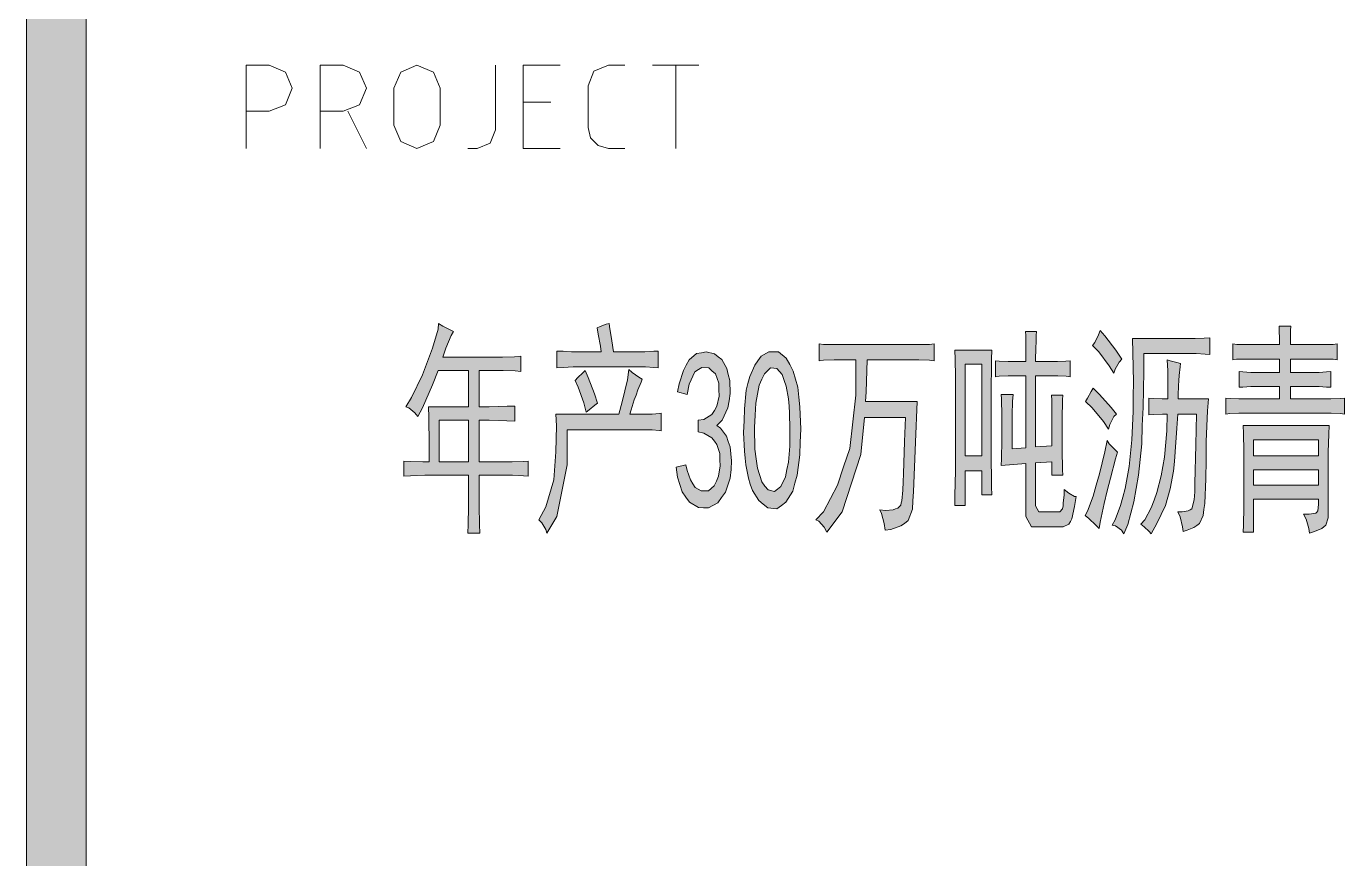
# Model space of a CAD drawing. Header units: millimetres. Extents: x 803 to 707111, y 130 to 2706464.
# Drawn here: x 699856 to 702057, y 2644663 to 2646052 of the extents above; entities that cross this region are included whole.
import ezdxf

# ---------------------------------------------------------------- set-up
doc = ezdxf.new("R2010")
doc.units = ezdxf.units.MM

msp = doc.modelspace()

# ---------------------------------------------------------------- hatches: boundary and pattern name
h = msp.add_hatch(color=0)
h.dxf.hatch_style = 2
h.paths.add_polyline_path([(699956.1, 2636390), (699856.1, 2636390), (699856.1, 2705263.6), (699956.1, 2705263.6)])
h = msp.add_hatch(color=0)
h.paths.add_polyline_path([(700489.4, 2645416.9), (700498.8, 2645432.4), (700517.3, 2645470.2), (700525.9, 2645492.5), (700534, 2645514.8), (700543.5, 2645546.6), (700544.3, 2645556), (700551.2, 2645551.8), (700563.6, 2645545.3), (700569.2, 2645542.7), (700565.4, 2645536.3), (700556.3, 2645514.8), (700551.6, 2645499.8), (700641.3, 2645499.8), (700651.2, 2645499.8), (700671, 2645500.7), (700681.3, 2645501.5), (700681.3, 2645476.2), (700672.3, 2645477), (700652.1, 2645477.5), (700641.3, 2645477.5), (700612.2, 2645477.5), (700612.2, 2645416.9), (700628.9, 2645416.9), (700658.5, 2645417.8), (700671.4, 2645418.2), (700671.4, 2645393.3), (700658.1, 2645393.8), (700628.5, 2645394.6), (700612.2, 2645394.6), (700612.2, 2645325.1), (700657.2, 2645325.1), (700667.1, 2645325.1), (700685.6, 2645325.5), (700693.7, 2645326.3), (700693.7, 2645301), (700686, 2645301.9), (700667.5, 2645302.7), (700657.2, 2645302.7), (700612.2, 2645302.7), (700612.2, 2645268.4), (700612.2, 2645251.6), (700612.6, 2645220.3), (700613, 2645206.1), (700593.3, 2645206.1), (700593.7, 2645220.3), (700594.1, 2645249.9), (700594.1, 2645265.8), (700594.1, 2645302.7), (700533.6, 2645302.7), (700521.1, 2645302.7), (700497.5, 2645301.9), (700486.4, 2645301), (700486.4, 2645326.3), (700497.1, 2645325.5), (700518.1, 2645325.1), (700528.4, 2645325.1), (700528.4, 2645353.8), (700528, 2645399.8), (700527.6, 2645416.9), (700594.1, 2645416.9), (700594.1, 2645477.5), (700543.5, 2645477.5), (700534, 2645453.9), (700517.3, 2645415.2), (700509.5, 2645400.6), (700504.8, 2645407.1), (700494.5, 2645415.2)])
h.paths.add_polyline_path([(700594.1, 2645325.1), (700594.1, 2645394.6), (700545.2, 2645394.6), (700545.2, 2645325.1)])
h = msp.add_hatch(color=0)
h.dxf.hatch_style = 2
h.paths.add_polyline_path([(700829, 2645556), (700829.8, 2645550.9), (700833.7, 2645527.3), (700836.3, 2645508.8), (700880.5, 2645508.8), (700888.6, 2645508.8), (700903.7, 2645509.7), (700911, 2645510.1), (700911, 2645482.2), (700903.7, 2645482.6), (700889.9, 2645483.5), (700883.5, 2645483.5), (700775.7, 2645483.5), (700768.9, 2645483.5), (700752.1, 2645482.6), (700741.8, 2645482.2), (700741.8, 2645510.1), (700752.5, 2645509.7), (700766.3, 2645508.8), (700769.3, 2645508.8), (700815.7, 2645508.8), (700814.4, 2645518.3), (700810.9, 2645538.4), (700808.8, 2645548.7), (700813.9, 2645550.9), (700824.2, 2645554.8)])
h = msp.add_hatch(color=0)
h.dxf.hatch_style = 2
h.paths.add_polyline_path([(701578.2, 2645241.8), (701581.6, 2645241.8), (701585.9, 2645246.5), (701586.8, 2645251.6), (701587.2, 2645256.4), (701588.5, 2645270.1), (701588.9, 2645279.1), (701596.6, 2645273.1), (701606.1, 2645267.1), (701608.7, 2645267.1), (701606.1, 2645250.8), (701601.4, 2645230.2), (701599.2, 2645225.5), (701596.6, 2645221.2), (701587.2, 2645216.9), (701579.9, 2645216.9), (701543.4, 2645216.9), (701534, 2645216.9), (701524.9, 2645233.6), (701524.9, 2645250.8), (701524.9, 2645322.1), (701483.7, 2645319), (701484.1, 2645330.2), (701484.6, 2645361.1), (701484.6, 2645381.3), (701484.6, 2645401.9), (701484.1, 2645430.2), (701483.7, 2645437.5), (701503.5, 2645437.5), (701502.6, 2645426), (701501.8, 2645403.6), (701501.8, 2645393.3), (701501.8, 2645347), (701524.9, 2645348.7), (701524.9, 2645468.9), (701504.3, 2645468.9), (701495.3, 2645468.9), (701480.3, 2645468), (701474.3, 2645467.2), (701474.3, 2645493.8), (701480.3, 2645493.4), (701495.3, 2645492.5), (701504.3, 2645492.5), (701524.9, 2645492.5), (701524.9, 2645511), (701524.5, 2645536.3), (701524.1, 2645542.7), (701542.5, 2645542.7), (701542.1, 2645536.3), (701541.7, 2645523.4), (701541.3, 2645517.8), (701541.3, 2645511.8), (701540.8, 2645498.9), (701540.8, 2645492.5), (701570, 2645492.5), (701577.3, 2645492.5), (701591.5, 2645493.4), (701598.8, 2645493.8), (701598.8, 2645467.2), (701591.9, 2645468), (701578.2, 2645468.9), (701570.9, 2645468.9), (701540.8, 2645468.9), (701540.8, 2645350), (701568.3, 2645351.7), (701568.3, 2645388.6), (701568.3, 2645404.1), (701567.9, 2645428.1), (701567.4, 2645436.3), (701586.3, 2645436.3), (701585.9, 2645428.5), (701585.5, 2645395.9), (701585.5, 2645371), (701585.5, 2645345.7), (701585.9, 2645311.7), (701586.3, 2645302.7), (701568.3, 2645302.7), (701568.3, 2645325.1), (701540.8, 2645323.3), (701540.8, 2645261.1), (701540.8, 2645251.6), (701546.4, 2645241.8), (701552.4, 2645241.8)])
h = msp.add_hatch(color=0)
h.dxf.hatch_style = 2
h.paths.add_polyline_path([(701648.6, 2645544.5), (701656.3, 2645535.4), (701674.8, 2645511.8), (701685.1, 2645496.8), (701680.4, 2645491.6), (701673.9, 2645480.1), (701671.8, 2645473.2), (701664, 2645485.6), (701646.4, 2645508.8), (701636.1, 2645519.1), (701639.6, 2645524.3), (701646, 2645537.2)])
h = msp.add_hatch(color=0)
h.dxf.hatch_style = 2
h.paths.add_polyline_path([(701967.2, 2645551.8), (701966.7, 2645544.5), (701966.3, 2645529), (701966.3, 2645520.8), (702015.2, 2645520.8), (702023, 2645520.8), (702037.6, 2645521.3), (702044.4, 2645522.1), (702044.4, 2645495.5), (702037.6, 2645496.4), (702023.4, 2645496.8), (702016.1, 2645496.8), (701966.3, 2645496.8), (701966.3, 2645474.5), (702008.8, 2645474.5), (702014.4, 2645474.5), (702026.8, 2645475.3), (702033.7, 2645476.2), (702033.7, 2645449.6), (702026.8, 2645450), (702014.4, 2645450.9), (702008.8, 2645450.9), (701966.3, 2645450.9), (701966.3, 2645430.2), (702025.6, 2645430.2), (702034.1, 2645430.2), (702049.6, 2645431.1), (702056.9, 2645431.5), (702056.9, 2645404.9), (702050, 2645405.8), (702034.6, 2645406.6), (702025.6, 2645406.6), (701886.9, 2645406.6), (701880, 2645406.6), (701865.4, 2645405.8), (701858.5, 2645404.9), (701858.5, 2645431.5), (701865.8, 2645431.1), (701880.4, 2645430.2), (701886.9, 2645430.2), (701948.3, 2645430.2), (701948.3, 2645450.9), (701907.5, 2645450.9), (701900.2, 2645450.9), (701886.9, 2645450), (701880.9, 2645449.6), (701880.9, 2645476.2), (701886.9, 2645475.3), (701900.2, 2645474.5), (701907.5, 2645474.5), (701948.3, 2645474.5), (701948.3, 2645496.8), (701897.6, 2645496.8), (701889.9, 2645496.8), (701876.1, 2645496.4), (701870.1, 2645495.5), (701870.1, 2645522.1), (701877, 2645521.3), (701890.7, 2645520.8), (701897.6, 2645520.8), (701948.3, 2645520.8), (701948.3, 2645529.4), (701947.8, 2645545.3), (701947.4, 2645551.8)])
h = msp.add_hatch(color=0)
h.dxf.hatch_style = 2
h.paths.add_polyline_path([(701290.1, 2645210.9), (701288.4, 2645222), (701283.6, 2645238.8), (701281.1, 2645244.8), (701290.5, 2645243.9), (701303.4, 2645244.8), (701307.3, 2645246.5), (701311.1, 2645247.8), (701315.8, 2645252.9), (701316.7, 2645256.8), (701317.6, 2645260.2), (701319.3, 2645277.8), (701319.7, 2645291.6), (701320.6, 2645305.3), (701322.3, 2645359), (701323.6, 2645398.9), (701255.3, 2645398.9), (701249.3, 2645337.5), (701218, 2645241.8), (701192.2, 2645207.8), (701187.9, 2645216), (701179.3, 2645226.3), (701174.2, 2645228.5), (701187, 2645241.8), (701210.2, 2645286), (701220.5, 2645316.9), (701230.8, 2645347.4), (701241.1, 2645436.7), (701241.1, 2645495.5), (701214.5, 2645495.5), (701204.6, 2645495.5), (701187, 2645494.6), (701179.7, 2645493.8), (701179.7, 2645522.1), (701186.6, 2645521.3), (701204.6, 2645520.8), (701215.4, 2645520.8), (701336, 2645520.8), (701345.9, 2645520.8), (701363.9, 2645521.3), (701371.7, 2645522.1), (701371.7, 2645493.8), (701363.9, 2645494.6), (701345.9, 2645495.5), (701336, 2645495.5), (701259.6, 2645495.5), (701259.2, 2645477), (701257.9, 2645441.8), (701257, 2645426), (701343.3, 2645426), (701340.7, 2645357.7), (701336.9, 2645274.8), (701336, 2645260.2), (701335.2, 2645246.1), (701328.3, 2645227.2), (701321.9, 2645222.4), (701315.8, 2645218.2), (701299.5, 2645212.1)])
h = msp.add_hatch(color=0)
h.dxf.hatch_style = 2
h.paths.add_polyline_path([(701688.5, 2645204.8), (701684.2, 2645210.9), (701674.3, 2645218.2), (701668.8, 2645219.4), (701673.9, 2645228.5), (701682.9, 2645252.1), (701686.8, 2645266.2), (701690.7, 2645280.8), (701697.1, 2645317.3), (701699.2, 2645339.7), (701701.4, 2645362), (701704, 2645409.2), (701704, 2645434.1), (701704.4, 2645458.6), (701703.5, 2645507.1), (701702.7, 2645531.1), (701801.4, 2645531.1), (701807.4, 2645531.1), (701822.5, 2645531.6), (701831.9, 2645532.4), (701831.9, 2645504.5), (701824.2, 2645505), (701809.2, 2645505.8), (701801.4, 2645505.8), (701721.6, 2645505.8), (701721.6, 2645476.2), (701720.3, 2645416.1), (701719, 2645385.6), (701718.1, 2645355.1), (701713, 2645302.7), (701709.1, 2645280.4), (701704.8, 2645258.1), (701695, 2645220.3)])
h = msp.add_hatch(color=0)
h.dxf.hatch_style = 2
h.paths.add_polyline_path([(700941, 2645316), (700957.3, 2645320.3), (700959.1, 2645310.9), (700964.6, 2645295), (700968.9, 2645288.6), (700972.8, 2645282.1), (700982.7, 2645276.5), (700988.7, 2645276.5), (700994.7, 2645277), (701004.1, 2645285.1), (701008, 2645292.9), (701011.4, 2645301), (701014.4, 2645318.6), (701014, 2645328.5), (701013.6, 2645338.8), (701008.9, 2645354.3), (701005, 2645359.8), (701000.7, 2645365.4), (700987, 2645373.1), (700977.5, 2645375.3), (700977.5, 2645394.6), (700987, 2645395.9), (701000.7, 2645404.1), (701005, 2645410.9), (701008.9, 2645417.8), (701012.7, 2645435), (701012.3, 2645445.7), (701011.9, 2645456.4), (701006.3, 2645471.9), (701000.7, 2645477), (700995.6, 2645481.8), (700984, 2645482.6), (700978, 2645479.2), (700971.9, 2645475.3), (700962.5, 2645454.7), (700959.1, 2645437.5), (700943.2, 2645441.8), (700945.8, 2645455.6), (700953, 2645477.5), (700957.8, 2645486.5), (700962.5, 2645495.5), (700974.9, 2645505.8), (700983.1, 2645507.1), (700990.8, 2645508.8), (701005, 2645505.4), (701011, 2645500.7), (701017, 2645495.9), (701025.6, 2645480.9), (701027.8, 2645471), (701030.3, 2645461.2), (701031.2, 2645439.3), (701029.5, 2645427.2), (701027.3, 2645415.2), (701017.5, 2645394.6), (701008.9, 2645385.6), (701014.9, 2645381.3), (701024.8, 2645368), (701027.8, 2645359), (701031.2, 2645350), (701033.3, 2645326.8), (701032.5, 2645312.2), (701031.2, 2645298), (701023.5, 2645274.4), (701016.6, 2645265.8), (701010.2, 2645256.8), (700995.1, 2645248.2), (700986.5, 2645248.6), (700978, 2645249.1), (700963.4, 2645257.7), (700957.3, 2645266.2), (700950.9, 2645274.8), (700943.2, 2645299.7)])
h = msp.add_hatch(color=0)
h.paths.add_polyline_path([(701054.4, 2645393.8), (701054.8, 2645413.5), (701057.8, 2645444.8), (701060.8, 2645456), (701063.8, 2645467.6), (701072, 2645486.5), (701077.1, 2645493.8), (701082.7, 2645501.5), (701095.6, 2645508.8), (701103.7, 2645508.8), (701111.5, 2645508.8), (701124.8, 2645498.1), (701130.8, 2645487.4), (701136.4, 2645476.6), (701144.1, 2645449.6), (701145.8, 2645433.3), (701147.5, 2645416.9), (701148.8, 2645379.6), (701148, 2645358.1), (701147.5, 2645337.1), (701142.8, 2645302.7), (701139, 2645289.4), (701135.5, 2645276.1), (701123.9, 2645257.7), (701116.6, 2645252.1), (701108.9, 2645246.9), (701093.9, 2645248.2), (701086.1, 2645254.6), (701078.8, 2645260.7), (701068.1, 2645277.4), (701064.7, 2645287.7), (701061.7, 2645298), (701057.4, 2645319.9), (701056.1, 2645331.5), (701054.8, 2645343.1), (701053.5, 2645374)])
h.paths.add_polyline_path([(701072.8, 2645402.8), (701071.5, 2645382.2), (701072.4, 2645346.1), (701074.6, 2645330.2), (701076.7, 2645314.3), (701084, 2645291.6), (701089.2, 2645284.7), (701094.3, 2645278.3), (701105, 2645275.7), (701110.2, 2645279.5), (701115.8, 2645283.8), (701123.5, 2645300.2), (701125.6, 2645312.2), (701128.2, 2645324.6), (701130.8, 2645351.2), (701130.8, 2645365.8), (701130.8, 2645380), (701129.9, 2645406.6), (701129.5, 2645418.2), (701128.7, 2645430.2), (701124.8, 2645451.7), (701121.4, 2645461.2), (701117.9, 2645471), (701108.9, 2645480.9), (701103.7, 2645481.3), (701098.2, 2645481.8), (701088.3, 2645472.3), (701084, 2645462.9), (701079.7, 2645453), (701074.1, 2645422.9)])
h = msp.add_hatch(color=0)
h.paths.add_polyline_path([(701467.8, 2645511.8), (701467.4, 2645496.8), (701467, 2645435.4), (701467, 2645388.6), (701467, 2645342.7), (701467.4, 2645283.4), (701467.8, 2645270.1), (701451.1, 2645270.1), (701451.1, 2645310), (701423.2, 2645310), (701423.2, 2645252.1), (701406.4, 2645252.1), (701406.4, 2645265.8), (701406.9, 2645292.9), (701407.3, 2645307), (701407.3, 2645452.6), (701407.3, 2645467.2), (701406.9, 2645496.8), (701406.4, 2645511.8)])
h.paths.add_polyline_path([(701451.1, 2645335.4), (701451.1, 2645488.2), (701423.2, 2645488.2), (701423.2, 2645335.4)])
h = msp.add_hatch(color=0)
h.dxf.hatch_style = 2
h.paths.add_polyline_path([(701787.3, 2645209.1), (701786.4, 2645216.9), (701782.1, 2645233.2), (701778.2, 2645241.8), (701785.5, 2645241.8), (701795.9, 2645243.5), (701798.9, 2645244.8), (701801.9, 2645246.5), (701805.7, 2645261.5), (701806.6, 2645275.3), (701807, 2645289), (701808.7, 2645353.8), (701809.6, 2645404.9), (701778.2, 2645404.9), (701777, 2645381.3), (701774, 2645341.8), (701772.7, 2645325.5), (701771, 2645309.6), (701765.4, 2645280), (701761.5, 2645266.2), (701757.6, 2645252.5), (701743.5, 2645222), (701734, 2645204.8), (701730.6, 2645208.7), (701722.4, 2645216.9), (701716.9, 2645221.2), (701723.3, 2645228.5), (701734, 2645248.6), (701738.7, 2645261.1), (701743.5, 2645274), (701750.8, 2645301.9), (701753.3, 2645317.3), (701755.9, 2645333.2), (701759.8, 2645377), (701760.6, 2645404.9), (701752.9, 2645404.9), (701737.9, 2645404.1), (701730.2, 2645403.6), (701730.2, 2645431.5), (701737, 2645431.1), (701752.5, 2645430.2), (701761.5, 2645430.2), (701761.9, 2645444.4), (701761.5, 2645477), (701760.6, 2645495.5), (701765.4, 2645493.8), (701776.5, 2645490.8), (701783, 2645489.5), (701782.1, 2645483.5), (701780.4, 2645469.3), (701780, 2645460.7), (701779.5, 2645452.1), (701779.1, 2645436.7), (701779.1, 2645430.2), (701829.8, 2645430.2), (701828.1, 2645410.1), (701825.9, 2645359), (701825.5, 2645328.1), (701825, 2645296.7), (701823.3, 2645255.5), (701822, 2645245.6), (701820.8, 2645235.8), (701814.7, 2645222), (701810, 2645219), (701805.3, 2645215.6), (701794.1, 2645210.9)])
h = msp.add_hatch(color=0)
h.dxf.hatch_style = 2
h.paths.add_polyline_path([(700884.4, 2645462.9), (700882.2, 2645458.2), (700877.1, 2645445.3), (700874.1, 2645436.7), (700871, 2645428.5), (700865.9, 2645412.2), (700863.7, 2645404.9), (700891.2, 2645404.9), (700900.7, 2645404.9), (700913.1, 2645405.8), (700916.1, 2645406.6), (700916.1, 2645377), (700912.7, 2645377.4), (700901.1, 2645378.3), (700892.9, 2645378.3), (700759, 2645378.3), (700759, 2645319.9), (700741.8, 2645233.6), (700725.1, 2645206.1), (700723.4, 2645212.1), (700716.5, 2645223.3), (700711.8, 2645228.5), (700723.4, 2645249.9), (700736.7, 2645295), (700738.4, 2645318.2), (700740.1, 2645341.8), (700741, 2645385.2), (700740.1, 2645404.9), (700845.3, 2645404.9), (700850.9, 2645425.1), (700859.5, 2645462), (700862, 2645479.2), (700867.6, 2645474.5), (700878.8, 2645466.3)])
h = msp.add_hatch(color=0)
h.dxf.hatch_style = 2
h.paths.add_polyline_path([(700789, 2645477.5), (700794.2, 2645465.9), (700804.5, 2645438.4), (700809.6, 2645422.9), (700804.9, 2645419.9), (700795.9, 2645412.2), (700790.8, 2645407.9), (700786.9, 2645423.4), (700777.4, 2645450), (700772.3, 2645461.2), (700776.6, 2645465.9), (700785.2, 2645474)])
h = msp.add_hatch(color=0)
h.dxf.hatch_style = 2
h.paths.add_polyline_path([(701637, 2645447.9), (701647.7, 2645437.5), (701667, 2645416.1), (701676.1, 2645404.9), (701671.8, 2645400.6), (701664.9, 2645387.7), (701662.8, 2645379.6), (701654.2, 2645392.5), (701635.3, 2645415.2), (701624.5, 2645426), (701627.5, 2645431.5), (701634, 2645442.7)])
h = msp.add_hatch(color=0)
h.paths.add_polyline_path([(701988.2, 2645237.5), (701997.6, 2645237.5), (702008.8, 2645239.2), (702010.5, 2645241.3), (702012.2, 2645243.1), (702013.5, 2645253.8), (702013.1, 2645262.8), (701904.9, 2645262.8), (701904.9, 2645207.8), (701887.7, 2645207.8), (701888.2, 2645219.4), (701888.6, 2645249.9), (701888.6, 2645268.4), (701888.6, 2645326.3), (701888.6, 2645342.7), (701888.2, 2645372.3), (701887.7, 2645385.6), (702031.1, 2645385.6), (702030.3, 2645371.4), (702029.4, 2645341.4), (702029.4, 2645325.1), (702029.4, 2645240.5), (702029.4, 2645231.5), (702025.6, 2645219.4), (702022.1, 2645216.9), (702018.7, 2645213.9), (702006.7, 2645208.7), (701998.1, 2645206.1), (701997.2, 2645213.9), (701992.5, 2645229.3)])
h.paths.add_polyline_path([(702013.1, 2645335.4), (702013.1, 2645362), (701904.9, 2645362), (701904.9, 2645335.4)])
h.paths.add_polyline_path([(702013.1, 2645286.4), (702013.1, 2645311.7), (701904.9, 2645311.7), (701904.9, 2645286.4)])
h = msp.add_hatch(color=0)
h.dxf.hatch_style = 2
h.paths.add_polyline_path([(701677.8, 2645341.4), (701674.3, 2645330.2), (701665.8, 2645298), (701660.6, 2645276.5), (701655.5, 2645255.5), (701648.6, 2645224.2), (701646.9, 2645213.9), (701641.7, 2645219.4), (701630.1, 2645230.6), (701623.7, 2645235.8), (701627.5, 2645242.6), (701637, 2645268), (701642.1, 2645286.4), (701647.7, 2645304.9), (701656.3, 2645341.8), (701660.2, 2645360.7), (701664, 2645355.1), (701673.1, 2645345.7)])

# ---------------------------------------------------------------- linework, layer by layer
at = {"color": 0, "lineweight": 0}
for points in [[(699956.1, 2636390), (699856.1, 2636390), (699856.1, 2705263.6), (699956.1, 2705263.6)], [(700489.4, 2645416.9), (700498.8, 2645432.4), (700517.3, 2645470.2), (700525.9, 2645492.5), (700534, 2645514.8), (700543.5, 2645546.6), (700544.3, 2645556), (700551.2, 2645551.8), (700563.6, 2645545.3), (700569.2, 2645542.7), (700565.4, 2645536.3), (700556.3, 2645514.8), (700551.6, 2645499.8), (700641.3, 2645499.8), (700651.2, 2645499.8), (700671, 2645500.7), (700681.3, 2645501.5), (700681.3, 2645476.2), (700672.3, 2645477), (700652.1, 2645477.5), (700641.3, 2645477.5), (700612.2, 2645477.5), (700612.2, 2645416.9), (700628.9, 2645416.9), (700658.5, 2645417.8), (700671.4, 2645418.2), (700671.4, 2645393.3), (700658.1, 2645393.8), (700628.5, 2645394.6), (700612.2, 2645394.6), (700612.2, 2645325.1), (700657.2, 2645325.1), (700667.1, 2645325.1), (700685.6, 2645325.5), (700693.7, 2645326.3), (700693.7, 2645301), (700686, 2645301.9), (700667.5, 2645302.7), (700657.2, 2645302.7), (700612.2, 2645302.7), (700612.2, 2645268.4), (700612.2, 2645251.6), (700612.6, 2645220.3), (700613, 2645206.1), (700593.3, 2645206.1), (700593.7, 2645220.3), (700594.1, 2645249.9), (700594.1, 2645265.8), (700594.1, 2645302.7), (700533.6, 2645302.7), (700521.1, 2645302.7), (700497.5, 2645301.9), (700486.4, 2645301), (700486.4, 2645326.3), (700497.1, 2645325.5), (700518.1, 2645325.1), (700528.4, 2645325.1), (700528.4, 2645353.8), (700528, 2645399.8), (700527.6, 2645416.9), (700594.1, 2645416.9), (700594.1, 2645477.5), (700543.5, 2645477.5), (700534, 2645453.9), (700517.3, 2645415.2), (700509.5, 2645400.6), (700504.8, 2645407.1), (700494.5, 2645415.2)], [(700829, 2645556), (700829.8, 2645550.9), (700833.7, 2645527.3), (700836.3, 2645508.8), (700880.5, 2645508.8), (700888.6, 2645508.8), (700903.7, 2645509.7), (700911, 2645510.1), (700911, 2645482.2), (700903.7, 2645482.6), (700889.9, 2645483.5), (700883.5, 2645483.5), (700775.7, 2645483.5), (700768.9, 2645483.5), (700752.1, 2645482.6), (700741.8, 2645482.2), (700741.8, 2645510.1), (700752.5, 2645509.7), (700766.3, 2645508.8), (700769.3, 2645508.8), (700815.7, 2645508.8), (700814.4, 2645518.3), (700810.9, 2645538.4), (700808.8, 2645548.7), (700813.9, 2645550.9), (700824.2, 2645554.8)], [(701578.2, 2645241.8), (701581.6, 2645241.8), (701585.9, 2645246.5), (701586.8, 2645251.6), (701587.2, 2645256.4), (701588.5, 2645270.1), (701588.9, 2645279.1), (701596.6, 2645273.1), (701606.1, 2645267.1), (701608.7, 2645267.1), (701606.1, 2645250.8), (701601.4, 2645230.2), (701599.2, 2645225.5), (701596.6, 2645221.2), (701587.2, 2645216.9), (701579.9, 2645216.9), (701543.4, 2645216.9), (701534, 2645216.9), (701524.9, 2645233.6), (701524.9, 2645250.8), (701524.9, 2645322.1), (701483.7, 2645319), (701484.1, 2645330.2), (701484.6, 2645361.1), (701484.6, 2645381.3), (701484.6, 2645401.9), (701484.1, 2645430.2), (701483.7, 2645437.5), (701503.5, 2645437.5), (701502.6, 2645426), (701501.8, 2645403.6), (701501.8, 2645393.3), (701501.8, 2645347), (701524.9, 2645348.7), (701524.9, 2645468.9), (701504.3, 2645468.9), (701495.3, 2645468.9), (701480.3, 2645468), (701474.3, 2645467.2), (701474.3, 2645493.8), (701480.3, 2645493.4), (701495.3, 2645492.5), (701504.3, 2645492.5), (701524.9, 2645492.5), (701524.9, 2645511), (701524.5, 2645536.3), (701524.1, 2645542.7), (701542.5, 2645542.7), (701542.1, 2645536.3), (701541.7, 2645523.4), (701541.3, 2645517.8), (701541.3, 2645511.8), (701540.8, 2645498.9), (701540.8, 2645492.5), (701570, 2645492.5), (701577.3, 2645492.5), (701591.5, 2645493.4), (701598.8, 2645493.8), (701598.8, 2645467.2), (701591.9, 2645468), (701578.2, 2645468.9), (701570.9, 2645468.9), (701540.8, 2645468.9), (701540.8, 2645350), (701568.3, 2645351.7), (701568.3, 2645388.6), (701568.3, 2645404.1), (701567.9, 2645428.1), (701567.4, 2645436.3), (701586.3, 2645436.3), (701585.9, 2645428.5), (701585.5, 2645395.9), (701585.5, 2645371), (701585.5, 2645345.7), (701585.9, 2645311.7), (701586.3, 2645302.7), (701568.3, 2645302.7), (701568.3, 2645325.1), (701540.8, 2645323.3), (701540.8, 2645261.1), (701540.8, 2645251.6), (701546.4, 2645241.8), (701552.4, 2645241.8)], [(701648.6, 2645544.5), (701656.3, 2645535.4), (701674.8, 2645511.8), (701685.1, 2645496.8), (701680.4, 2645491.6), (701673.9, 2645480.1), (701671.8, 2645473.2), (701664, 2645485.6), (701646.4, 2645508.8), (701636.1, 2645519.1), (701639.6, 2645524.3), (701646, 2645537.2)], [(701967.2, 2645551.8), (701966.7, 2645544.5), (701966.3, 2645529), (701966.3, 2645520.8), (702015.2, 2645520.8), (702023, 2645520.8), (702037.6, 2645521.3), (702044.4, 2645522.1), (702044.4, 2645495.5), (702037.6, 2645496.4), (702023.4, 2645496.8), (702016.1, 2645496.8), (701966.3, 2645496.8), (701966.3, 2645474.5), (702008.8, 2645474.5), (702014.4, 2645474.5), (702026.8, 2645475.3), (702033.7, 2645476.2), (702033.7, 2645449.6), (702026.8, 2645450), (702014.4, 2645450.9), (702008.8, 2645450.9), (701966.3, 2645450.9), (701966.3, 2645430.2), (702025.6, 2645430.2), (702034.1, 2645430.2), (702049.6, 2645431.1), (702056.9, 2645431.5), (702056.9, 2645404.9), (702050, 2645405.8), (702034.6, 2645406.6), (702025.6, 2645406.6), (701886.9, 2645406.6), (701880, 2645406.6), (701865.4, 2645405.8), (701858.5, 2645404.9), (701858.5, 2645431.5), (701865.8, 2645431.1), (701880.4, 2645430.2), (701886.9, 2645430.2), (701948.3, 2645430.2), (701948.3, 2645450.9), (701907.5, 2645450.9), (701900.2, 2645450.9), (701886.9, 2645450), (701880.9, 2645449.6), (701880.9, 2645476.2), (701886.9, 2645475.3), (701900.2, 2645474.5), (701907.5, 2645474.5), (701948.3, 2645474.5), (701948.3, 2645496.8), (701897.6, 2645496.8), (701889.9, 2645496.8), (701876.1, 2645496.4), (701870.1, 2645495.5), (701870.1, 2645522.1), (701877, 2645521.3), (701890.7, 2645520.8), (701897.6, 2645520.8), (701948.3, 2645520.8), (701948.3, 2645529.4), (701947.8, 2645545.3), (701947.4, 2645551.8)], [(701290.1, 2645210.9), (701288.4, 2645222), (701283.6, 2645238.8), (701281.1, 2645244.8), (701290.5, 2645243.9), (701303.4, 2645244.8), (701307.3, 2645246.5), (701311.1, 2645247.8), (701315.8, 2645252.9), (701316.7, 2645256.8), (701317.6, 2645260.2), (701319.3, 2645277.8), (701319.7, 2645291.6), (701320.6, 2645305.3), (701322.3, 2645359), (701323.6, 2645398.9), (701255.3, 2645398.9), (701249.3, 2645337.5), (701218, 2645241.8), (701192.2, 2645207.8), (701187.9, 2645216), (701179.3, 2645226.3), (701174.2, 2645228.5), (701187, 2645241.8), (701210.2, 2645286), (701220.5, 2645316.9), (701230.8, 2645347.4), (701241.1, 2645436.7), (701241.1, 2645495.5), (701214.5, 2645495.5), (701204.6, 2645495.5), (701187, 2645494.6), (701179.7, 2645493.8), (701179.7, 2645522.1), (701186.6, 2645521.3), (701204.6, 2645520.8), (701215.4, 2645520.8), (701336, 2645520.8), (701345.9, 2645520.8), (701363.9, 2645521.3), (701371.7, 2645522.1), (701371.7, 2645493.8), (701363.9, 2645494.6), (701345.9, 2645495.5), (701336, 2645495.5), (701259.6, 2645495.5), (701259.2, 2645477), (701257.9, 2645441.8), (701257, 2645426), (701343.3, 2645426), (701340.7, 2645357.7), (701336.9, 2645274.8), (701336, 2645260.2), (701335.2, 2645246.1), (701328.3, 2645227.2), (701321.9, 2645222.4), (701315.8, 2645218.2), (701299.5, 2645212.1)], [(701688.5, 2645204.8), (701684.2, 2645210.9), (701674.3, 2645218.2), (701668.8, 2645219.4), (701673.9, 2645228.5), (701682.9, 2645252.1), (701686.8, 2645266.2), (701690.7, 2645280.8), (701697.1, 2645317.3), (701699.2, 2645339.7), (701701.4, 2645362), (701704, 2645409.2), (701704, 2645434.1), (701704.4, 2645458.6), (701703.5, 2645507.1), (701702.7, 2645531.1), (701801.4, 2645531.1), (701807.4, 2645531.1), (701822.5, 2645531.6), (701831.9, 2645532.4), (701831.9, 2645504.5), (701824.2, 2645505), (701809.2, 2645505.8), (701801.4, 2645505.8), (701721.6, 2645505.8), (701721.6, 2645476.2), (701720.3, 2645416.1), (701719, 2645385.6), (701718.1, 2645355.1), (701713, 2645302.7), (701709.1, 2645280.4), (701704.8, 2645258.1), (701695, 2645220.3)], [(700941, 2645316), (700957.3, 2645320.3), (700959.1, 2645310.9), (700964.6, 2645295), (700968.9, 2645288.6), (700972.8, 2645282.1), (700982.7, 2645276.5), (700988.7, 2645276.5), (700994.7, 2645277), (701004.1, 2645285.1), (701008, 2645292.9), (701011.4, 2645301), (701014.4, 2645318.6), (701014, 2645328.5), (701013.6, 2645338.8), (701008.9, 2645354.3), (701005, 2645359.8), (701000.7, 2645365.4), (700987, 2645373.1), (700977.5, 2645375.3), (700977.5, 2645394.6), (700987, 2645395.9), (701000.7, 2645404.1), (701005, 2645410.9), (701008.9, 2645417.8), (701012.7, 2645435), (701012.3, 2645445.7), (701011.9, 2645456.4), (701006.3, 2645471.9), (701000.7, 2645477), (700995.6, 2645481.8), (700984, 2645482.6), (700978, 2645479.2), (700971.9, 2645475.3), (700962.5, 2645454.7), (700959.1, 2645437.5), (700943.2, 2645441.8), (700945.8, 2645455.6), (700953, 2645477.5), (700957.8, 2645486.5), (700962.5, 2645495.5), (700974.9, 2645505.8), (700983.1, 2645507.1), (700990.8, 2645508.8), (701005, 2645505.4), (701011, 2645500.7), (701017, 2645495.9), (701025.6, 2645480.9), (701027.8, 2645471), (701030.3, 2645461.2), (701031.2, 2645439.3), (701029.5, 2645427.2), (701027.3, 2645415.2), (701017.5, 2645394.6), (701008.9, 2645385.6), (701014.9, 2645381.3), (701024.8, 2645368), (701027.8, 2645359), (701031.2, 2645350), (701033.3, 2645326.8), (701032.5, 2645312.2), (701031.2, 2645298), (701023.5, 2645274.4), (701016.6, 2645265.8), (701010.2, 2645256.8), (700995.1, 2645248.2), (700986.5, 2645248.6), (700978, 2645249.1), (700963.4, 2645257.7), (700957.3, 2645266.2), (700950.9, 2645274.8), (700943.2, 2645299.7)], [(701054.4, 2645393.8), (701054.8, 2645413.5), (701057.8, 2645444.8), (701060.8, 2645456), (701063.8, 2645467.6), (701072, 2645486.5), (701077.1, 2645493.8), (701082.7, 2645501.5), (701095.6, 2645508.8), (701103.7, 2645508.8), (701111.5, 2645508.8), (701124.8, 2645498.1), (701130.8, 2645487.4), (701136.4, 2645476.6), (701144.1, 2645449.6), (701145.8, 2645433.3), (701147.5, 2645416.9), (701148.8, 2645379.6), (701148, 2645358.1), (701147.5, 2645337.1), (701142.8, 2645302.7), (701139, 2645289.4), (701135.5, 2645276.1), (701123.9, 2645257.7), (701116.6, 2645252.1), (701108.9, 2645246.9), (701093.9, 2645248.2), (701086.1, 2645254.6), (701078.8, 2645260.7), (701068.1, 2645277.4), (701064.7, 2645287.7), (701061.7, 2645298), (701057.4, 2645319.9), (701056.1, 2645331.5), (701054.8, 2645343.1), (701053.5, 2645374)], [(701467.8, 2645511.8), (701467.4, 2645496.8), (701467, 2645435.4), (701467, 2645388.6), (701467, 2645342.7), (701467.4, 2645283.4), (701467.8, 2645270.1), (701451.1, 2645270.1), (701451.1, 2645310), (701423.2, 2645310), (701423.2, 2645252.1), (701406.4, 2645252.1), (701406.4, 2645265.8), (701406.9, 2645292.9), (701407.3, 2645307), (701407.3, 2645452.6), (701407.3, 2645467.2), (701406.9, 2645496.8), (701406.4, 2645511.8)], [(701787.3, 2645209.1), (701786.4, 2645216.9), (701782.1, 2645233.2), (701778.2, 2645241.8), (701785.5, 2645241.8), (701795.9, 2645243.5), (701798.9, 2645244.8), (701801.9, 2645246.5), (701805.7, 2645261.5), (701806.6, 2645275.3), (701807, 2645289), (701808.7, 2645353.8), (701809.6, 2645404.9), (701778.2, 2645404.9), (701777, 2645381.3), (701774, 2645341.8), (701772.7, 2645325.5), (701771, 2645309.6), (701765.4, 2645280), (701761.5, 2645266.2), (701757.6, 2645252.5), (701743.5, 2645222), (701734, 2645204.8), (701730.6, 2645208.7), (701722.4, 2645216.9), (701716.9, 2645221.2), (701723.3, 2645228.5), (701734, 2645248.6), (701738.7, 2645261.1), (701743.5, 2645274), (701750.8, 2645301.9), (701753.3, 2645317.3), (701755.9, 2645333.2), (701759.8, 2645377), (701760.6, 2645404.9), (701752.9, 2645404.9), (701737.9, 2645404.1), (701730.2, 2645403.6), (701730.2, 2645431.5), (701737, 2645431.1), (701752.5, 2645430.2), (701761.5, 2645430.2), (701761.9, 2645444.4), (701761.5, 2645477), (701760.6, 2645495.5), (701765.4, 2645493.8), (701776.5, 2645490.8), (701783, 2645489.5), (701782.1, 2645483.5), (701780.4, 2645469.3), (701780, 2645460.7), (701779.5, 2645452.1), (701779.1, 2645436.7), (701779.1, 2645430.2), (701829.8, 2645430.2), (701828.1, 2645410.1), (701825.9, 2645359), (701825.5, 2645328.1), (701825, 2645296.7), (701823.3, 2645255.5), (701822, 2645245.6), (701820.8, 2645235.8), (701814.7, 2645222), (701810, 2645219), (701805.3, 2645215.6), (701794.1, 2645210.9)], [(700884.4, 2645462.9), (700882.2, 2645458.2), (700877.1, 2645445.3), (700874.1, 2645436.7), (700871, 2645428.5), (700865.9, 2645412.2), (700863.7, 2645404.9), (700891.2, 2645404.9), (700900.7, 2645404.9), (700913.1, 2645405.8), (700916.1, 2645406.6), (700916.1, 2645377), (700912.7, 2645377.4), (700901.1, 2645378.3), (700892.9, 2645378.3), (700759, 2645378.3), (700759, 2645319.9), (700741.8, 2645233.6), (700725.1, 2645206.1), (700723.4, 2645212.1), (700716.5, 2645223.3), (700711.8, 2645228.5), (700723.4, 2645249.9), (700736.7, 2645295), (700738.4, 2645318.2), (700740.1, 2645341.8), (700741, 2645385.2), (700740.1, 2645404.9), (700845.3, 2645404.9), (700850.9, 2645425.1), (700859.5, 2645462), (700862, 2645479.2), (700867.6, 2645474.5), (700878.8, 2645466.3)], [(700789, 2645477.5), (700794.2, 2645465.9), (700804.5, 2645438.4), (700809.6, 2645422.9), (700804.9, 2645419.9), (700795.9, 2645412.2), (700790.8, 2645407.9), (700786.9, 2645423.4), (700777.4, 2645450), (700772.3, 2645461.2), (700776.6, 2645465.9), (700785.2, 2645474)], [(701072.8, 2645402.8), (701071.5, 2645382.2), (701072.4, 2645346.1), (701074.6, 2645330.2), (701076.7, 2645314.3), (701084, 2645291.6), (701089.2, 2645284.7), (701094.3, 2645278.3), (701105, 2645275.7), (701110.2, 2645279.5), (701115.8, 2645283.8), (701123.5, 2645300.2), (701125.6, 2645312.2), (701128.2, 2645324.6), (701130.8, 2645351.2), (701130.8, 2645365.8), (701130.8, 2645380), (701129.9, 2645406.6), (701129.5, 2645418.2), (701128.7, 2645430.2), (701124.8, 2645451.7), (701121.4, 2645461.2), (701117.9, 2645471), (701108.9, 2645480.9), (701103.7, 2645481.3), (701098.2, 2645481.8), (701088.3, 2645472.3), (701084, 2645462.9), (701079.7, 2645453), (701074.1, 2645422.9)], [(701451.1, 2645335.4), (701451.1, 2645488.2), (701423.2, 2645488.2), (701423.2, 2645335.4)], [(701637, 2645447.9), (701647.7, 2645437.5), (701667, 2645416.1), (701676.1, 2645404.9), (701671.8, 2645400.6), (701664.9, 2645387.7), (701662.8, 2645379.6), (701654.2, 2645392.5), (701635.3, 2645415.2), (701624.5, 2645426), (701627.5, 2645431.5), (701634, 2645442.7)], [(700594.1, 2645325.1), (700594.1, 2645394.6), (700545.2, 2645394.6), (700545.2, 2645325.1)], [(701988.2, 2645237.5), (701997.6, 2645237.5), (702008.8, 2645239.2), (702010.5, 2645241.3), (702012.2, 2645243.1), (702013.5, 2645253.8), (702013.1, 2645262.8), (701904.9, 2645262.8), (701904.9, 2645207.8), (701887.7, 2645207.8), (701888.2, 2645219.4), (701888.6, 2645249.9), (701888.6, 2645268.4), (701888.6, 2645326.3), (701888.6, 2645342.7), (701888.2, 2645372.3), (701887.7, 2645385.6), (702031.1, 2645385.6), (702030.3, 2645371.4), (702029.4, 2645341.4), (702029.4, 2645325.1), (702029.4, 2645240.5), (702029.4, 2645231.5), (702025.6, 2645219.4), (702022.1, 2645216.9), (702018.7, 2645213.9), (702006.7, 2645208.7), (701998.1, 2645206.1), (701997.2, 2645213.9), (701992.5, 2645229.3)], [(702013.1, 2645335.4), (702013.1, 2645362), (701904.9, 2645362), (701904.9, 2645335.4)], [(701677.8, 2645341.4), (701674.3, 2645330.2), (701665.8, 2645298), (701660.6, 2645276.5), (701655.5, 2645255.5), (701648.6, 2645224.2), (701646.9, 2645213.9), (701641.7, 2645219.4), (701630.1, 2645230.6), (701623.7, 2645235.8), (701627.5, 2645242.6), (701637, 2645268), (701642.1, 2645286.4), (701647.7, 2645304.9), (701656.3, 2645341.8), (701660.2, 2645360.7), (701664, 2645355.1), (701673.1, 2645345.7)], [(702013.1, 2645286.4), (702013.1, 2645311.7), (701904.9, 2645311.7), (701904.9, 2645286.4)]]:
    msp.add_lwpolyline(points, close=True, dxfattribs=at)
for points in [[(700223.2, 2645848.4), (700223.2, 2645987.5), (700261.4, 2645987.5)], [(700261.4, 2645910.3), (700288.9, 2645921.4), (700300, 2645948.9), (700288.9, 2645975.9), (700261.4, 2645987.5)], [(700346.4, 2645848.4), (700346.4, 2645987.5), (700385, 2645987.5)], [(700385, 2645910.3), (700412.1, 2645921.4), (700423.7, 2645948.9), (700412.1, 2645975.9), (700385, 2645987.5)], [(700546.9, 2645948.9), (700535.7, 2645975.9), (700508.2, 2645987.5), (700481.2, 2645975.9), (700469.6, 2645948.9)], [(700639.2, 2645879.3), (700639.2, 2645987.5)], [(700747.4, 2645848.4), (700685.6, 2645848.4), (700685.6, 2645987.5), (700747.4, 2645987.5)], [(700828.1, 2645987.5), (700803.6, 2645977.2), (700793.8, 2645952.8)], [(700828.1, 2645987.5), (700855.2, 2645987.5)], [(700901.5, 2645987.5), (700978.8, 2645987.5)], [(700940.2, 2645848.4), (700940.2, 2645987.5)], [(700469.6, 2645887.1), (700469.6, 2645948.9)], [(700546.9, 2645948.9), (700546.9, 2645887.1)], [(700793.8, 2645883.2), (700793.8, 2645952.8)], [(700731.9, 2645925.7), (700685.6, 2645925.7)], [(700261.4, 2645910.3), (700223.2, 2645910.3)], [(700385, 2645910.3), (700346.4, 2645910.3)], [(700392.8, 2645910.3), (700423.7, 2645848.4)], [(700469.6, 2645887.1), (700481.2, 2645860), (700508.2, 2645848.4), (700535.7, 2645860), (700546.9, 2645887.1)], [(700608.7, 2645848.4), (700630.2, 2645857.4), (700639.2, 2645879.3)], [(700793.8, 2645883.2), (700798.1, 2645866), (700810.9, 2645853.2), (700828.1, 2645848.4)], [(700593.3, 2645848.4), (700608.7, 2645848.4)], [(700855.2, 2645848.4), (700828.1, 2645848.4)]]:
    msp.add_lwpolyline(points, dxfattribs=at)

doc.saveas('drawing.dxf')
